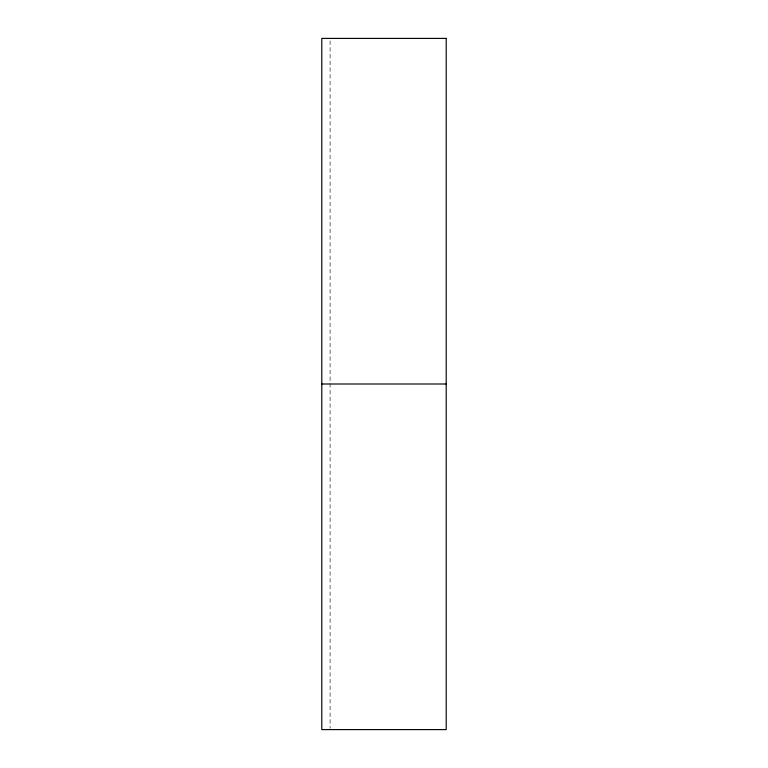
<?xml version="1.0" encoding="UTF-8"?>
<svg xmlns="http://www.w3.org/2000/svg" width="768" height="768" viewBox="0 0 768 768"><rect width="100%" height="100%" fill="white"/><g stroke="black" fill="none" stroke-linecap="round" stroke-linejoin="round"><path stroke-width="0.58" stroke-dasharray="3.84 2.88" d="M330.086 40.8L330.086 728.4"/><path stroke-width="1.15" d="M321.792 384L446.208 384M446.208 38.4L321.792 38.4L321.792 729.6L446.208 729.6L446.208 38.4"/></g></svg>
